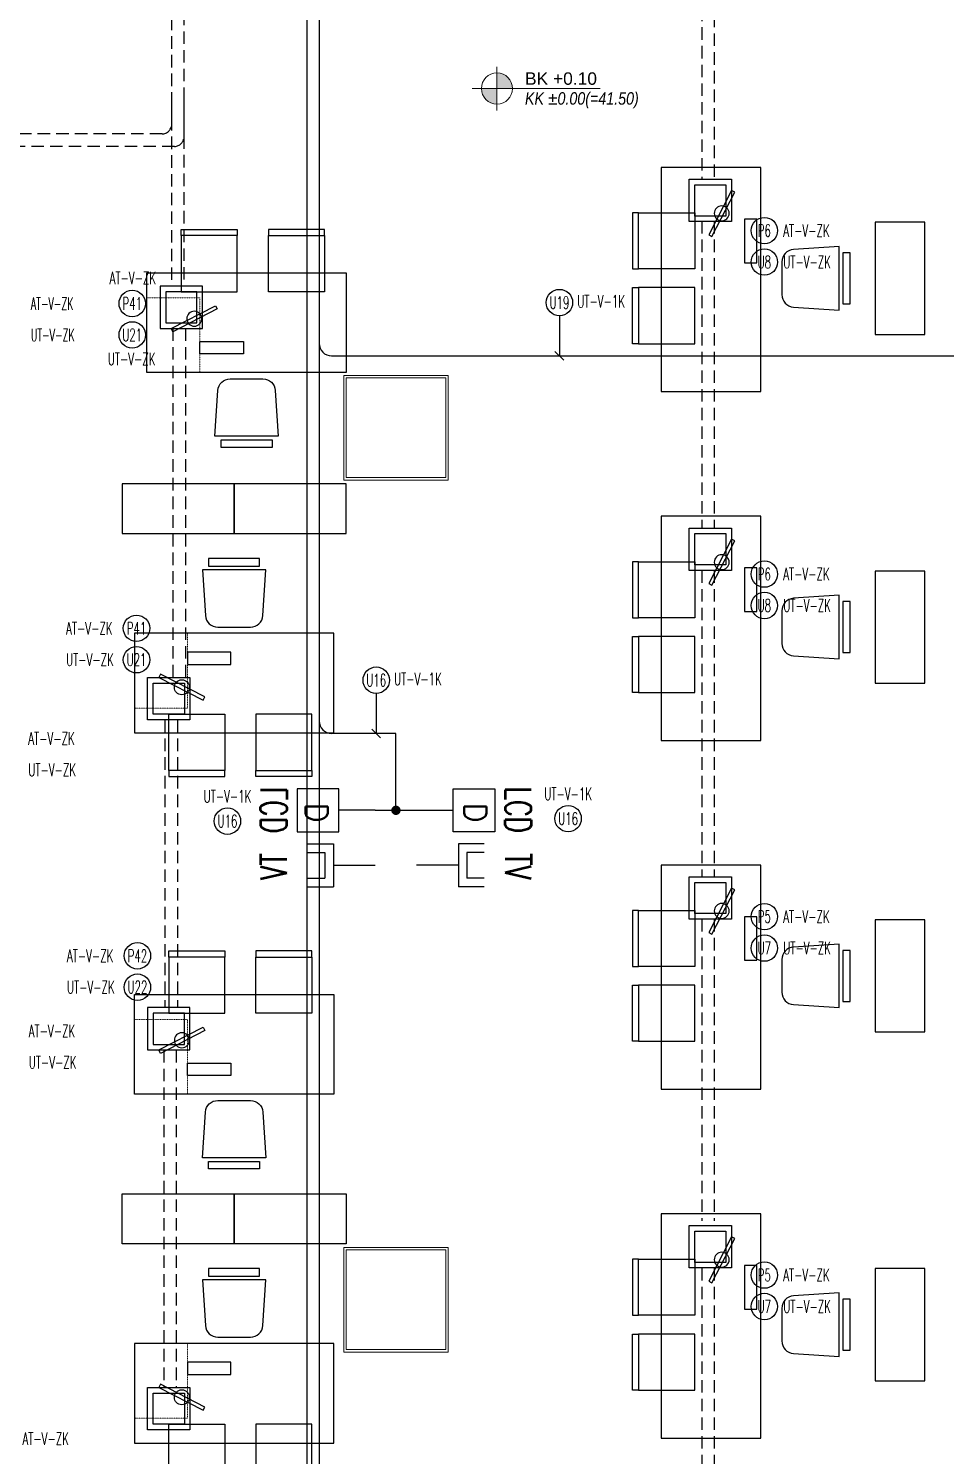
# Model space of a CAD drawing. Extents: x -1439 to 34962, y -872 to 8330.
# Drawn here: x 3346 to 4082, y 1627 to 2773 of the extents above; entities that cross this region are included whole.
import ezdxf
from ezdxf.enums import TextEntityAlignment as Align

# ---------------------------------------------------------------- set-up
doc = ezdxf.new("R2010")
doc.units = 0
doc.linetypes.add('DOT2', pattern=[0.125, 0, -0.125])
doc.linetypes.add('HIDDEN', pattern=[0.375, 0.25, -0.125])
doc.layers.get('0').update_dxf_attribs({"color": 9, "lineweight": 9})
for name, color, linetype, lineweight in [('01', 9, 'Continuous', 9), ('05', 9, 'Continuous', 9), ('14', 9, 'Continuous', 9), ('21', 9, 'Continuous', 9), ('E-DATA BAGLATI UCU', 7, 'Continuous', 30), ('E-DATA LCD EKRAN', 7, 'Continuous', 30), ('E-DATA PRİZİ (RJ45)', 7, 'Continuous', 30), ('E-KABLO', 7, 'Continuous', 30), ('E-YAZI', 7, 'Continuous', 30)]:
    doc.layers.add(name, color=color, linetype=linetype, lineweight=lineweight)
doc.styles.add('Arial', font='arial.ttf', dxfattribs={"height": 2.5})
doc.styles.add('E-YAZI', font='txttw.shx')
doc.styles.add('MuuM_TEXT-ITALIC', font='ARIALNI.TTF')

# ---------------------------------------------------------------- blocks, each defined once
blk = doc.blocks.new('p-kolon-80x80-vw')
at = {"layer": '01'}
blk.add_lwpolyline([(-40, -40), (-40, 40), (40, 40), (40, -40)], close=True, dxfattribs=at)
blk = doc.blocks.new('0_elevationtarget-p-bk')
h = blk.add_hatch(color=254)
h.paths.add_polyline_path([(2.5, 0, 0.414214), (0, 2.5), (0, 0)])
h.paths.add_polyline_path([(0, 0), (-2.5, 0, 0.414214), (0, -2.5)])
blk.add_line((0, -3.5), (0, 3.5))
blk.add_lwpolyline([(16.6, 0), (-4, 0)])
blk.add_circle((0, 0), 2.5)
at = {"style": 'Arial'}
blk.add_attdef('BITMISKOT', text='', height=2, dxfattribs=at).set_placement((4.5, 0), align=Align.BOTTOM_LEFT)
at = {"style": 'MuuM_TEXT-ITALIC'}
blk.add_attdef('FINISHINGFLOORLEVEL', text='', height=2, dxfattribs=at).set_placement((4.5, -0.59), align=Align.TOP_LEFT)
blk = doc.blocks.new('160lıkcalismamasa-vw')
at = {"lineweight": -3, "ltscale": 0.5}
for p, q in [((2356, 2657.5), (2356, 2662.5)), ((2356, 2662.5), (2401, 2662.5)), ((2401, 2662.5), (2401, 2657.5)), ((2426, 2662.5), (2426, 2657.5)), ((2471, 2662.5), (2426, 2662.5)), ((2471, 2657.5), (2471, 2662.5)), ((2401, 2657.5), (2356, 2657.5)), ((2356, 2657.5), (2356, 2612.5)), ((2401, 2657.5), (2356, 2657.5)), ((2401, 2612.5), (2401, 2657.5)), ((2426, 2657.5), (2471, 2657.5)), ((2426, 2612.5), (2426, 2657.5)), ((2426, 2657.5), (2471, 2657.5)), ((2471, 2657.5), (2471, 2612.5)), ((2498.5, 2627.5), (2338.5, 2627.5)), ((2338.5, 2627.5), (2338.5, 2547.5)), ((2498.5, 2547.5), (2498.5, 2627.5)), ((2356, 2612.5), (2401, 2612.5)), ((2471, 2612.5), (2426, 2612.5)), ((2338.5, 2547.5), (2498.5, 2547.5))]:
    blk.add_line(p, q, dxfattribs=at)
for points in [[(2477.6, 2580.3), (2479, 2583), (2443.4, 2601.2), (2442.1, 2598.6)], [(2456, 2562.5), (2456, 2572.5), (2421, 2572.5), (2421, 2562.5)], [(2398, 2487.5), (2439, 2487.5), (2439, 2493.5), (2398, 2493.5)]]:
    blk.add_lwpolyline(points, close=True, dxfattribs=at)
blk.add_lwpolyline([(2393, 2496.5), (2444, 2496.5), (2441.6, 2533.2, 0.395265), (2431.6, 2542.5), (2405.3, 2542.5, 0.395265), (2395.4, 2533.2)], format="xyb", close=True, dxfattribs=at)
blk.add_circle((2460.5, 2590.8), 6, dxfattribs=at)
at = {"layer": '05', "linetype": 'DOT2'}
for p, q in [((2498.5, 2607.5), (2456, 2607.5)), ((2456, 2607.5), (2456, 2547.5)), ((2498.5, 2547.5), (2498.5, 2607.5)), ((2456, 2547.5), (2498.5, 2547.5))]:
    blk.add_line(p, q, dxfattribs=at)
blk = doc.blocks.new('m-çalışma dolap modül-90')
at = {"lineweight": -3, "ltscale": 0.5}
blk.add_lwpolyline([(-90, 0), (0, 0), (0, 40), (-90, 40)], close=True, dxfattribs=at)
blk = doc.blocks.new('m-vw-sandalye-02')
at = {"lineweight": -3, "ltscale": 0.5}
for points in [[(-22.5, 0), (-22.5, -5), (22.5, -5), (22.5, 0)], [(-22.5, -5), (22.5, -5), (22.5, -50), (-22.5, -50)]]:
    blk.add_lwpolyline(points, close=True, dxfattribs=at)
blk = doc.blocks.new('m-vw-sandalye')
at = {"lineweight": -3, "ltscale": 0.5}
blk.add_lwpolyline([(-20.5, 0), (20.5, 0), (20.5, -6), (-20.5, -6)], close=True, dxfattribs=at)
blk.add_lwpolyline([(-25.5, -9), (25.5, -9), (23.1, -45.7, -0.395265), (13.1, -55), (-13.1, -55, -0.395265), (-23.1, -45.7)], format="xyb", close=True, dxfattribs=at)
blk = doc.blocks.new('m-vw-çalışma-p-01')
at = {"lineweight": -3, "ltscale": 0.5}
for p, q in [((11.9, 179), (91.9, 179)), ((11.9, -1), (11.9, 179)), ((91.9, 179), (91.9, -1)), ((91.9, -1), (11.9, -1))]:
    blk.add_line(p, q, dxfattribs=at)
for points in [[(32.8, 159.2), (35.5, 160.5), (53.7, 124.9), (51.1, 123.6)], [(15, 137.5), (25, 137.5), (25, 102.5), (15, 102.5)]]:
    blk.add_lwpolyline(points, close=True, dxfattribs=at)
blk.add_circle((43.3, 142.1), 6, dxfattribs=at)
at = {"lineweight": -3, "ltscale": 0.5, "xscale": -1, "rotation": 270}
blk.add_blockref('m-vw-sandalye-02', (115, 120), dxfattribs=at)
at = {"lineweight": -3, "rotation": 90}
blk.add_blockref('m-vw-sandalye', (-60, 90), dxfattribs=at)
at = {"lineweight": -3, "ltscale": 0.5, "rotation": 270}
blk.add_blockref('m-vw-sandalye-02', (115, 60), dxfattribs=at)
blk = doc.blocks.new('E-DÖŞEME BUAT')
at = {"layer": 'E-YAZI', "color": 3}
blk.add_lwpolyline([(-34, 34), (0, 34), (0, 0), (-34, 0)], close=True, dxfattribs=at)
at = {"layer": 'E-YAZI', "color": 5}
blk.add_lwpolyline([(-29.5, 29.5), (-4.5, 29.5), (-4.5, 4.5), (-29.5, 4.5)], close=True, dxfattribs=at)
blk = doc.blocks.new('E-LCD+TV')
at = {"layer": 'E-DATA PRİZİ (RJ45)', "color": 1}
for p, q in [((38.5, 77.5), (38.5, 48)), ((48.3, 77.5), (48.3, 57.8)), ((77.8, 77.5), (77.8, 57.8)), ((87.6, 77.5), (87.6, 48)), ((48.3, 57.8), (77.8, 57.8)), ((0, 0), (0, 42)), ((38.5, 48), (87.6, 48)), ((63, 48), (63, 0))]:
    blk.add_line(p, q, dxfattribs=at)
blk.add_lwpolyline([(-24.6, 89.6), (24.6, 89.6), (24.6, 42), (-24.6, 42)], close=True, dxfattribs=at)
at = {"layer": 'E-DATA PRİZİ (RJ45)', "color": 1, "style": 'E-YAZI'}
blk.add_text('D', height=25.6, dxfattribs=at).set_placement((-8.8, 54.6))
at = {"layer": 'E-YAZI', "color": 1, "style": 'E-YAZI', "width": 0.7}
for s, p in [('LCD', (-27, 101.6)), ('TV', (49, 101.6))]:
    blk.add_text(s, height=30, dxfattribs=at).set_placement(p)

msp = doc.modelspace()

# ---------------------------------------------------------------- linework, layer by layer
at = {"layer": '14'}
for points in [[(3598.84, 2494.5), (3682.84, 2494.5), (3682.84, 2410.5), (3598.84, 2410.5)], [(3598.84, 1794.5), (3682.84, 1794.5), (3682.84, 1710.5), (3598.84, 1710.5)]]:
    msp.add_lwpolyline(points, close=True, dxfattribs=at)
at = {"layer": 'E-DATA BAGLATI UCU', "color": 4, "const_width": 3.75}
msp.add_lwpolyline([(3640.84, 2147.28, -1), (3640.84, 2143.53, -1)], format="xyb", close=True, dxfattribs=at)
at = {"layer": 'E-KABLO', "color": 6, "linetype": 'HIDDEN', "ltscale": 40}
for p, q in [((3460.47, 3216.82), (3460.47, 2695.9)), ((3886.5, 2998.99), (3886.5, 2652)), ((3460.47, 2716.22), (3460.47, 2566.27)), ((3452.97, 2688.4), (3006.07, 2688.4)), ((3886.5, 2618.57), (3886.5, 2372)), ((3461.68, 2532.27), (3461.68, 2252)), ((3886.5, 2338), (3886.5, 2092)), ((3455.23, 2218), (3455.23, 1987)), ((3886.5, 2058), (3886.5, 1815.84)), ((3454.32, 1953), (3454.32, 1682)), ((3886.5, 1778), (3886.5, 1411.26))]:
    msp.add_line(p, q, dxfattribs=at)
at = {"layer": 'E-KABLO', "color": 4, "linetype": 'HIDDEN', "ltscale": 40}
for p, q in [((3470.47, 3205.65), (3470.47, 2685.9)), ((3896.5, 3008.99), (3896.5, 2652)), ((3470.47, 2716.53), (3470.47, 2566.27)), ((3462.97, 2678.4), (3016.07, 2678.4)), ((3896.5, 2618.57), (3896.5, 2372)), ((3471.68, 2532.27), (3471.68, 2252)), ((3896.5, 2338), (3896.5, 2092)), ((3465.23, 2218), (3465.23, 1987)), ((3896.5, 2058), (3896.5, 1815.84)), ((3464.32, 1953), (3464.32, 1682)), ((3896.5, 1778), (3896.5, 1421.26))]:
    msp.add_line(p, q, dxfattribs=at)
at = {"layer": 'E-KABLO', "color": 6, "ltscale": 40}
msp.add_line((3569.15, 3110.44), (3569.15, 1374.44), dxfattribs=at)
at = {"layer": 'E-KABLO', "color": 4, "ltscale": 40}
for p, q in [((3579.15, 3100.44), (3579.15, 1384.44)), ((3589.15, 2510.28), (4376.11, 2510.28)), ((3640.84, 2207.15), (3589.15, 2207.15)), ((3640.84, 2145.4), (3640.84, 2207.15)), ((3624.24, 2145.4), (3657.44, 2145.4))]:
    msp.add_line(p, q, dxfattribs=at)
at = {"layer": 'E-KABLO', "color": 20, "linetype": 'Continuous'}
for p, q in [((3772.17, 2542.38), (3772.17, 2510.28)), ((3768.61, 2513.79), (3775.72, 2506.76)), ((3624.99, 2239.25), (3624.99, 2207.15)), ((3621.43, 2210.66), (3628.54, 2203.63))]:
    msp.add_line(p, q, dxfattribs=at)
at = {"layer": 'E-KABLO', "color": 7, "linetype": 'Continuous'}
for centre in [(3936.82, 2610.78), (3936.82, 2585.56), (3428.97, 2552.28), (3428.97, 2527.06), (3936.82, 2335.05), (3936.82, 2309.83), (3432.42, 2291.51), (3432.42, 2266.29), (3936.82, 2060.05), (3433.13, 2028.63), (3936.82, 2034.83), (3433.13, 2003.41), (3936.82, 1772.29), (3936.82, 1747.07)]:
    msp.add_circle(centre, 10.61, dxfattribs=at)
at = {"layer": 'E-KABLO', "color": 20, "linetype": 'Continuous'}
for centre in [(3772.17, 2552.99), (3624.99, 2249.86), (3505.45, 2136.72), (3779.15, 2138.72)]:
    msp.add_circle(centre, 10.61, dxfattribs=at)
at = {"layer": 'E-KABLO', "color": 6, "linetype": 'HIDDEN', "ltscale": 40}
msp.add_arc((3452.97, 2695.9), 7.5, 270, 0, dxfattribs=at)
at = {"layer": 'E-KABLO', "color": 4, "linetype": 'HIDDEN', "ltscale": 40}
msp.add_arc((3462.97, 2685.9), 7.5, 270, 360, dxfattribs=at)
at = {"layer": 'E-KABLO', "color": 4, "ltscale": 40}
for centre in [(3589.15, 2520.28), (3589.15, 2217.15)]:
    msp.add_arc(centre, 10, 180, 270, dxfattribs=at)

# ---------------------------------------------------------------- block references
for p in [(3640.84, 2452.5), (3640.84, 1752.5)]:
    msp.add_blockref('p-kolon-80x80-vw', p)
at = {"layer": '05', "lineweight": -3, "xscale": -1}
for p in [(3945.84, 2482.5), (3945.84, 2202.5), (3945.84, 1922.5), (3945.84, 1642.5)]:
    msp.add_blockref('m-vw-çalışma-p-01', p, dxfattribs=at)
at = {"layer": '05', "xscale": -1}
for p in [(5939.31, -50.73), (5929.31, -630)]:
    msp.add_blockref('160lıkcalismamasa-vw', p, dxfattribs=at)
at = {"layer": '05'}
for name, p, rotation in [('m-çalışma dolap modül-90', (4025.84, 2527.5), 270), ('160lıkcalismamasa-vw', (5929.31, 4835), 180), ('m-çalışma dolap modül-90', (4025.84, 2247.5), 270), ('m-çalışma dolap modül-90', (4025.84, 1967.5), 270), ('160lıkcalismamasa-vw', (5929.31, 4265), 180), ('m-çalışma dolap modül-90', (4025.84, 1687.5), 270)]:
    msp.add_blockref(name, p, dxfattribs=dict(at, rotation=rotation))
for p in [(3510.84, 2367.5), (3600.84, 2367.5)]:
    msp.add_blockref('m-çalışma dolap modül-90', p, dxfattribs=at)
at = {"layer": '05', "xscale": -1, "rotation": 180}
for p in [(3510.84, 1837.5), (3600.84, 1837.5)]:
    msp.add_blockref('m-çalışma dolap modül-90', p, dxfattribs=at)
at = {"layer": '21', "xscale": 5, "yscale": 5, "zscale": 5}
msp.add_blockref('0_elevationtarget-p-bk', (3722, 2724.84), dxfattribs=at).add_auto_attribs({'BITMISKOT': 'BK +0.10', 'FINISHINGFLOORLEVEL': 'KK %%p0.00(=41.50)'})
at = {"layer": 'E-DATA LCD EKRAN', "color": 1, "yscale": 0.7, "zscale": 0.7}
for p, xscale, rotation in [((3624.24, 2145.4), -0.7, 90), ((3657.44, 2145.4), 0.7, 270)]:
    msp.add_blockref('E-LCD+TV', p, dxfattribs=dict(at, xscale=xscale, rotation=rotation))
at = {"layer": 'E-YAZI', "color": 1, "rotation": 180}
for p in [(3876.34, 2652), (3876.34, 2372), (3441.34, 2252), (3876.34, 2092), (3876.34, 1812), (3441.34, 1682)]:
    msp.add_blockref('E-DÖŞEME BUAT', p, dxfattribs=at)
at = {"layer": 'E-YAZI', "color": 1, "xscale": -1}
for p in [(3451.34, 2532.27), (3441.34, 1953)]:
    msp.add_blockref('E-DÖŞEME BUAT', p, dxfattribs=at)

# ---------------------------------------------------------------- texts
at = {"layer": 'E-KABLO', "color": 3, "linetype": 'Continuous', "style": 'E-YAZI', "width": 0.6}
for s, p in [('P6', (3936.82, 2610.78)), ('U8', (3936.82, 2585.56)), ('P41', (3428.97, 2552.28)), ('U21', (3428.97, 2527.06)), ('P6', (3936.82, 2335.05)), ('U8', (3936.82, 2309.83)), ('P41', (3432.42, 2291.51)), ('U21', (3432.42, 2266.29)), ('P5', (3936.82, 2060.05)), ('U7', (3936.82, 2034.83)), ('P42', (3433.13, 2028.63)), ('U22', (3433.13, 2003.41)), ('P5', (3936.82, 1772.29)), ('U7', (3936.82, 1747.07))]:
    msp.add_text(s, height=10, dxfattribs=at).set_placement(p, align=Align.MIDDLE_CENTER)
at = {"layer": 'E-KABLO', "color": 20, "linetype": 'Continuous', "style": 'E-YAZI', "width": 0.6}
for s, p in [('U19', (3772.17, 2552.99)), ('U16', (3624.99, 2249.86)), ('U16', (3779.15, 2138.72)), ('U16', (3505.45, 2136.72))]:
    msp.add_text(s, height=10, dxfattribs=at).set_placement(p, align=Align.MIDDLE_CENTER)
for p in [(3786.52, 2548.96, 0), (3639.34, 2245.84, 0), (3486.34, 2151.61, 0), (3760.03, 2153.61, 0)]:
    msp.add_text('UT-V-1K', height=10, dxfattribs=at).set_placement(p)
at = {"layer": 'E-YAZI', "color": 3, "style": 'E-YAZI'}
for s, width, p in [('AT-V-ZK', 0.6, (3952, 2605.78, 0)), ('UT-V-ZK', 0.6, (3952, 2580.56, 0)), ('AT-V-ZK', 0.6, (3410.84, 2567.7, 0)), ('AT-V-ZK', 0.55, (3347.55, 2547.17, 0)), ('UT-V-ZK', 0.55, (3347.55, 2521.94, 0)), ('UT-V-ZK', 0.6, (3409.33, 2502.75, 0)), ('AT-V-ZK', 0.6, (3952, 2330.05, 0)), ('UT-V-ZK', 0.6, (3952, 2304.82, 0)), ('AT-V-ZK', 0.6, (3375.84, 2286.51, 0)), ('UT-V-ZK', 0.6, (3375.84, 2261.28, 0)), ('AT-V-ZK', 0.6, (3345.49, 2198.09, 0)), ('UT-V-ZK', 0.6, (3345.49, 2172.86, 0)), ('AT-V-ZK', 0.6, (3952, 2055.05, 0)), ('UT-V-ZK', 0.6, (3952, 2029.82, 0)), ('AT-V-ZK', 0.6, (3376.54, 2023.63, 0)), ('UT-V-ZK', 0.6, (3376.54, 1998.4, 0)), ('AT-V-ZK', 0.6, (3345.83, 1963.29, 0)), ('UT-V-ZK', 0.6, (3345.83, 1938.07, 0)), ('AT-V-ZK', 0.6, (3952, 1767.29, 0)), ('UT-V-ZK', 0.6, (3952, 1742.07, 0)), ('AT-V-ZK', 0.6, (3340.77, 1635.99, 0))]:
    msp.add_text(s, height=10, dxfattribs=dict(at, width=width)).set_placement(p)

doc.saveas('drawing.dxf')
